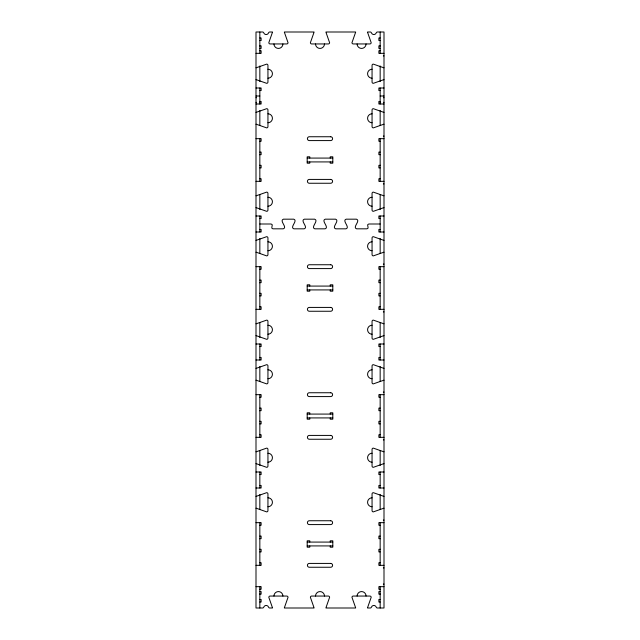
<?xml version="1.0" encoding="UTF-8"?>
<svg xmlns="http://www.w3.org/2000/svg" width="640" height="640" viewBox="0 0 640 640"><rect width="100%" height="100%" fill="white"/><g stroke="black" fill="none" stroke-linecap="round" stroke-linejoin="round"><path stroke-width="0.96" d="M259.84 37.976L261.12 37.976L261.12 40.536L259.416 40.536M380.16 37.976L378.88 37.976L378.88 40.536L380.584 40.536M259.416 45.864L261.12 45.864L261.12 48.424L259.84 48.424M380.584 45.864L378.88 45.864L378.88 48.424L380.16 48.424M259.84 50.776L261.12 50.776L261.12 53.336L256 53.336M380.16 50.776L378.88 50.776L378.88 53.336L384 53.336M383.36 55.896L384 55.896M256 88L261.12 88L261.12 90.56L259.84 90.56M384 88L378.88 88L378.88 90.56L380.16 90.56M256 96L259.84 96M380.16 96L384 96M256 97.72L256.48 97.72M383.52 97.72L384 97.72M259.84 101.44L261.12 101.44L261.12 104L256 104M380.16 101.44L378.88 101.44L378.88 104L384 104M256 102.352L256.48 102.352M259.36 102.352L259.84 102.352M380.16 102.352L380.64 102.352M383.52 102.352L384 102.352M383.36 136.104L384 136.104M256 138.664L261.12 138.664L261.12 141.224L259.84 141.224M384 138.664L378.88 138.664L378.88 141.224L380.16 141.224M259.84 152.104L261.12 152.104L261.12 154.664L259.416 154.664M380.16 152.104L378.88 152.104L378.88 154.664L380.584 154.664M307.2 158.08L332.8 158.08M307.2 161.92L332.8 161.92M259.416 165.336L261.12 165.336L261.12 167.896L259.84 167.896M380.584 165.336L378.88 165.336L378.88 167.896L380.16 167.896M259.84 178.776L261.12 178.776L261.12 181.336L256 181.336M380.16 178.776L378.88 178.776L378.88 181.336L384 181.336M383.36 183.896L384 183.896M256 216L261.12 216L261.12 218.56L259.84 218.56M384 216L378.88 216L378.88 218.56L380.16 218.56M259.84 224L271.072 224C274.152 224.384 269.88 228.448 272.96 228.824L283.304 228.824C287.808 227.352 278.912 220.648 283.416 219.176L293.76 219.176C298.264 220.648 289.368 227.352 293.864 228.824L304.216 228.824C308.712 227.352 299.816 220.648 304.32 219.176L314.664 219.176C319.168 220.648 310.272 227.352 314.776 228.824L325.12 228.824C329.624 227.352 320.728 220.648 325.224 219.176L335.576 219.176C340.072 220.648 331.176 227.352 335.68 228.824L346.024 228.824C350.528 227.352 341.632 220.648 346.136 219.176L356.48 219.176C360.984 220.648 352.088 227.352 356.584 228.824L366.936 228.824C370.016 228.448 365.744 224.384 368.824 224L380.16 224M259.84 229.44L261.12 229.44L261.12 232L256 232M380.16 229.44L378.88 229.44L378.88 232L384 232M383.36 264.104L384 264.104M256 266.664L261.12 266.664L261.12 269.224L259.84 269.224M384 266.664L378.88 266.664L378.88 269.224L380.16 269.224M259.84 280.104L261.12 280.104L261.12 282.664L259.416 282.664M380.16 280.104L378.88 280.104L378.88 282.664L380.584 282.664M307.2 286.08L332.8 286.08M307.2 289.92L332.8 289.92M259.416 293.336L261.12 293.336L261.12 295.896L259.84 295.896M380.584 293.336L378.88 293.336L378.88 295.896L380.16 295.896M259.84 306.776L261.12 306.776L261.12 309.336L256 309.336M380.16 306.776L378.88 306.776L378.88 309.336L384 309.336M383.36 311.896L384 311.896M256 344L261.12 344L261.12 346.56L259.84 346.56M384 344L378.88 344L378.88 346.56L380.16 346.56M259.84 357.44L261.12 357.44L261.12 360L256 360M380.16 357.44L378.88 357.44L378.88 360L384 360M383.36 392.104L384 392.104M256 394.664L261.12 394.664L261.12 397.224L259.84 397.224M384 394.664L378.88 394.664L378.88 397.224L380.16 397.224M259.84 408.104L261.12 408.104L261.12 410.664L259.416 410.664M380.16 408.104L378.88 408.104L378.88 410.664L380.584 410.664M307.2 414.08L332.8 414.08M307.2 417.92L332.8 417.92M259.416 421.336L261.12 421.336L261.12 423.896L259.84 423.896M380.584 421.336L378.88 421.336L378.88 423.896L380.16 423.896M259.84 434.776L261.12 434.776L261.12 437.336L256 437.336M380.16 434.776L378.88 434.776L378.88 437.336L384 437.336M383.36 439.896L384 439.896M256 472L261.12 472L261.12 474.56L259.84 474.56M384 472L378.88 472L378.88 474.56L380.16 474.56M259.84 485.44L261.12 485.44L261.12 488L256 488M380.16 485.44L378.88 485.44L378.88 488L384 488M383.36 520.104L384 520.104M256 522.664L261.12 522.664L261.12 525.224L259.84 525.224M384 522.664L378.88 522.664L378.88 525.224L380.16 525.224M259.84 536.104L261.12 536.104L261.12 538.664L259.416 538.664M380.16 536.104L378.88 536.104L378.88 538.664L380.584 538.664M307.2 542.08L332.8 542.08M307.2 545.92L332.8 545.92M259.416 549.336L261.12 549.336L261.12 551.896L259.84 551.896M380.584 549.336L378.88 549.336L378.88 551.896L380.16 551.896M259.84 562.776L261.12 562.776L261.12 565.336L256 565.336M380.16 562.776L378.88 562.776L378.88 565.336L384 565.336M383.36 567.896L384 567.896M383.36 584.104L384 584.104M256 586.664L261.12 586.664L261.12 589.224L259.84 589.224M384 586.664L378.88 586.664L378.88 589.224L380.16 589.224M259.84 591.576L261.12 591.576L261.12 594.136L259.416 594.136M380.16 591.576L378.88 591.576L378.88 594.136L380.584 594.136M259.416 599.464L261.12 599.464L261.12 602.024L259.84 602.024M380.584 599.464L378.88 599.464L378.88 602.024L380.16 602.024M380.16 32L380.16 53.336M380.16 65.952L380.16 81.544M380.16 88L380.16 104M380.16 110.496L380.16 125.272M380.16 138.664L380.16 181.336M380.16 194.728L380.16 209.504M380.16 216L380.16 232M380.16 238.496L380.16 253.272M380.16 266.664L380.16 309.336M380.16 322.728L380.16 337.504M380.16 344L380.16 360M380.16 366.496L380.16 381.272M380.16 394.664L380.16 437.336M380.16 450.728L380.16 465.504M380.16 472L380.16 488M380.16 494.496L380.16 509.272M380.16 522.664L380.16 565.336M380.16 586.664L380.16 608M330.24 158.08L330.24 156.8L332.8 156.8L332.8 163.2L330.24 163.2L330.24 161.92M330.24 286.08L330.24 284.8L332.8 284.8L332.8 291.2L330.24 291.2L330.24 289.92M330.24 414.08L330.24 412.8L332.8 412.8L332.8 419.2L330.24 419.2L330.24 417.92M330.24 542.08L330.24 540.8L332.8 540.8L332.8 547.2L330.24 547.2L330.24 545.92M309.76 158.08L309.76 156.8L307.2 156.8L307.2 163.2L309.76 163.2L309.76 161.92M309.76 286.08L309.76 284.8L307.2 284.8L307.2 291.2L309.76 291.2L309.76 289.92M309.76 414.08L309.76 412.8L307.2 412.8L307.2 419.2L309.76 419.2L309.76 417.92M309.76 542.08L309.76 540.8L307.2 540.8L307.2 547.2L309.76 547.2L309.76 545.92M259.84 32L259.84 53.336M259.84 65.952L259.84 81.544M259.84 88L259.84 104M259.84 110.496L259.84 125.272M259.84 138.664L259.84 181.336M259.84 194.728L259.84 209.504M259.84 216L259.84 232M259.84 238.496L259.84 253.272M259.84 266.664L259.84 309.336M259.84 322.728L259.84 337.504M259.84 344L259.84 360M259.84 366.496L259.84 381.272M259.84 394.664L259.84 437.336M259.84 450.728L259.84 465.504M259.84 472L259.84 488M259.84 494.496L259.84 509.272M259.84 522.664L259.84 565.336M259.84 586.664L259.84 608M256 207.656A1.28 1.28 0 0 1 256.368 207.712L266.664 211.32A1.28 1.28 0 0 0 267.944 210.04L267.944 193.4A1.28 1.28 0 0 0 266.664 192.12L256.368 195.72A1.28 1.28 0 0 1 256 195.776M267.944 197.24A4.48 4.48 0 0 1 272.424 201.72A4.48 4.48 0 0 1 267.944 206.2M384 195.776A1.28 1.28 0 0 1 383.632 195.72L373.336 192.12A1.28 1.28 0 0 0 372.056 193.4L372.056 210.04A1.28 1.28 0 0 0 373.336 211.32L383.632 207.712A1.28 1.28 0 0 1 384 207.656M372.056 206.2A4.48 4.48 0 0 1 367.576 201.72A4.48 4.48 0 0 1 372.056 197.24M282.904 43.944A4.48 4.48 0 0 1 278.424 48.424A4.48 4.48 0 0 1 273.944 43.944M324.48 43.944A4.48 4.48 0 0 1 320 48.424A4.48 4.48 0 0 1 315.52 43.944M366.056 43.944A4.48 4.48 0 0 1 361.576 48.424A4.48 4.48 0 0 1 357.096 43.944M384 124.224A1.28 1.28 0 0 0 383.632 124.28L373.336 127.88A1.28 1.28 0 0 1 372.056 126.6L372.056 109.96A1.28 1.28 0 0 1 373.336 108.68L383.632 112.288A1.28 1.28 0 0 0 384 112.344M372.056 122.76A4.48 4.48 0 0 1 367.576 118.28A4.48 4.48 0 0 1 372.056 113.8M384 79.656A1.28 1.28 0 0 0 383.632 79.712L373.336 83.32A1.28 1.28 0 0 1 372.056 82.04L372.056 65.4A1.28 1.28 0 0 1 373.336 64.12L383.632 67.72A1.28 1.28 0 0 0 384 67.776M372.056 78.2A4.48 4.48 0 0 1 367.576 73.72A4.48 4.48 0 0 1 372.056 69.24M256 67.776A1.28 1.28 0 0 0 256.368 67.72L266.664 64.12A1.28 1.28 0 0 1 267.944 65.4L267.944 82.04A1.28 1.28 0 0 1 266.664 83.32L256.368 79.712A1.28 1.28 0 0 0 256 79.656M256 112.344A1.28 1.28 0 0 0 256.368 112.288L266.664 108.68A1.28 1.28 0 0 1 267.944 109.96L267.944 126.6A1.28 1.28 0 0 1 266.664 127.88L256.368 124.28A1.28 1.28 0 0 0 256 124.224M267.944 69.24A4.48 4.48 0 0 1 272.424 73.72A4.48 4.48 0 0 1 267.944 78.2M267.944 113.8A4.48 4.48 0 0 1 272.424 118.28A4.48 4.48 0 0 1 267.944 122.76M384 240.344A1.28 1.28 0 0 1 383.632 240.288L373.336 236.68A1.28 1.28 0 0 0 372.056 237.96L372.056 254.6A1.28 1.28 0 0 0 373.336 255.88L383.632 252.28A1.28 1.28 0 0 1 384 252.224M256 252.224A1.28 1.28 0 0 1 256.368 252.28L266.664 255.88A1.28 1.28 0 0 0 267.944 254.6L267.944 237.96A1.28 1.28 0 0 0 266.664 236.68L256.368 240.288A1.28 1.28 0 0 1 256 240.344M267.944 241.8A4.48 4.48 0 0 1 272.424 246.28A4.48 4.48 0 0 1 267.944 250.76M372.056 250.76A4.48 4.48 0 0 1 367.576 246.28A4.48 4.48 0 0 1 372.056 241.8M384 380.224A1.28 1.28 0 0 0 383.632 380.28L373.336 383.88A1.28 1.28 0 0 1 372.056 382.6L372.056 365.96A1.28 1.28 0 0 1 373.336 364.68L383.632 368.288A1.28 1.28 0 0 0 384 368.344M372.056 378.76A4.48 4.48 0 0 1 367.576 374.28A4.48 4.48 0 0 1 372.056 369.8M384 335.656A1.28 1.28 0 0 0 383.632 335.712L373.336 339.32A1.28 1.28 0 0 1 372.056 338.04L372.056 321.4A1.28 1.28 0 0 1 373.336 320.12L383.632 323.72A1.28 1.28 0 0 0 384 323.776M372.056 334.2A4.48 4.48 0 0 1 367.576 329.72A4.48 4.48 0 0 1 372.056 325.24M256 323.776A1.28 1.28 0 0 0 256.368 323.72L266.664 320.12A1.28 1.28 0 0 1 267.944 321.4L267.944 338.04A1.28 1.28 0 0 1 266.664 339.32L256.368 335.712A1.28 1.28 0 0 0 256 335.656M256 368.344A1.28 1.28 0 0 0 256.368 368.288L266.664 364.68A1.28 1.28 0 0 1 267.944 365.96L267.944 382.6A1.28 1.28 0 0 1 266.664 383.88L256.368 380.28A1.28 1.28 0 0 0 256 380.224M267.944 325.24A4.48 4.48 0 0 1 272.424 329.72A4.48 4.48 0 0 1 267.944 334.2M267.944 369.8A4.48 4.48 0 0 1 272.424 374.28A4.48 4.48 0 0 1 267.944 378.76M384 508.224A1.28 1.28 0 0 0 383.632 508.28L373.336 511.88A1.28 1.28 0 0 1 372.056 510.6L372.056 493.96A1.28 1.28 0 0 1 373.336 492.68L383.632 496.288A1.28 1.28 0 0 0 384 496.344M372.056 506.76A4.48 4.48 0 0 1 367.576 502.28A4.48 4.48 0 0 1 372.056 497.8M384 463.656A1.28 1.28 0 0 0 383.632 463.712L373.336 467.32A1.28 1.28 0 0 1 372.056 466.04L372.056 449.4A1.28 1.28 0 0 1 373.336 448.12L383.632 451.72A1.28 1.28 0 0 0 384 451.776M372.056 462.2A4.48 4.48 0 0 1 367.576 457.72A4.48 4.48 0 0 1 372.056 453.24M256 451.776A1.28 1.28 0 0 0 256.368 451.72L266.664 448.12A1.28 1.28 0 0 1 267.944 449.4L267.944 466.04A1.28 1.28 0 0 1 266.664 467.32L256.368 463.712A1.28 1.28 0 0 0 256 463.656M256 496.344A1.28 1.28 0 0 0 256.368 496.288L266.664 492.68A1.28 1.28 0 0 1 267.944 493.96L267.944 510.6A1.28 1.28 0 0 1 266.664 511.88L256.368 508.28A1.28 1.28 0 0 0 256 508.224M267.944 453.24A4.48 4.48 0 0 1 272.424 457.72A4.48 4.48 0 0 1 267.944 462.2M267.944 497.8A4.48 4.48 0 0 1 272.424 502.28A4.48 4.48 0 0 1 267.944 506.76M273.944 596.056A4.48 4.48 0 0 1 278.424 591.576A4.48 4.48 0 0 1 282.904 596.056M315.52 596.056A4.48 4.48 0 0 1 320 591.576A4.48 4.48 0 0 1 324.48 596.056M357.096 596.056A4.48 4.48 0 0 1 361.576 591.576A4.48 4.48 0 0 1 366.056 596.056M272.424 32.368L268.824 42.664A1.28 1.28 0 0 0 270.104 43.944L286.744 43.944A1.28 1.28 0 0 0 288.024 42.664L284.416 32.368A1.28 1.28 0 0 1 284.36 32L314.056 32A1.28 1.28 0 0 1 314.008 32.368L310.4 42.664A1.28 1.28 0 0 0 311.68 43.944L328.32 43.944A1.28 1.28 0 0 0 329.6 42.664L325.992 32.368A1.28 1.28 0 0 1 325.944 32L355.64 32A1.28 1.28 0 0 1 355.584 32.368L351.976 42.664A1.28 1.28 0 0 0 353.256 43.944L369.896 43.944A1.28 1.28 0 0 0 371.176 42.664L367.576 32.368A1.28 1.28 0 0 1 367.52 32L370.216 32A1.28 1.28 0 0 1 371.424 32.856A2.56 2.56 0 0 0 376.256 32.856A1.28 1.28 0 0 1 377.464 32L384 32L384 608L377.464 608A1.28 1.28 0 0 1 376.256 607.144A2.56 2.56 0 0 0 371.424 607.144A1.28 1.28 0 0 1 370.216 608L367.52 608A1.28 1.28 0 0 1 367.576 607.632L371.176 597.336A1.28 1.28 0 0 0 369.896 596.056L353.256 596.056A1.28 1.28 0 0 0 351.976 597.336L355.584 607.632A1.28 1.28 0 0 1 355.64 608L325.944 608A1.28 1.28 0 0 1 325.992 607.632L329.6 597.336A1.28 1.28 0 0 0 328.32 596.056L311.68 596.056A1.28 1.28 0 0 0 310.4 597.336L314.008 607.632A1.28 1.28 0 0 1 314.056 608L284.36 608A1.28 1.28 0 0 1 284.416 607.632L288.024 597.336A1.28 1.28 0 0 0 286.744 596.056L270.104 596.056A1.28 1.28 0 0 0 268.824 597.336L272.424 607.632A1.28 1.28 0 0 1 272.48 608L269.784 608A1.28 1.28 0 0 1 268.576 607.144A2.56 2.56 0 0 0 263.744 607.144A1.28 1.28 0 0 1 262.536 608L256 608L256 32L262.536 32A1.28 1.28 0 0 1 263.744 32.856A2.56 2.56 0 0 0 268.576 32.856A1.28 1.28 0 0 1 269.784 32L272.48 32A1.28 1.28 0 0 1 272.424 32.368M330.664 136.744L309.336 136.744A1.92 1.92 0 0 0 307.416 138.664A1.92 1.92 0 0 0 309.336 140.584L330.664 140.584A1.92 1.92 0 0 0 332.584 138.664A1.92 1.92 0 0 0 330.664 136.744M330.664 179.416L309.336 179.416A1.92 1.92 0 0 0 307.416 181.336A1.92 1.92 0 0 0 309.336 183.256L330.664 183.256A1.92 1.92 0 0 0 332.584 181.336A1.92 1.92 0 0 0 330.664 179.416M330.664 264.744L309.336 264.744A1.92 1.92 0 0 0 307.416 266.664A1.92 1.92 0 0 0 309.336 268.584L330.664 268.584A1.92 1.92 0 0 0 332.584 266.664A1.92 1.92 0 0 0 330.664 264.744M330.664 307.416L309.336 307.416A1.92 1.92 0 0 0 307.416 309.336A1.92 1.92 0 0 0 309.336 311.256L330.664 311.256A1.92 1.92 0 0 0 332.584 309.336A1.92 1.92 0 0 0 330.664 307.416M330.664 392.744L309.336 392.744A1.92 1.92 0 0 0 307.416 394.664A1.92 1.92 0 0 0 309.336 396.584L330.664 396.584A1.92 1.92 0 0 0 332.584 394.664A1.92 1.92 0 0 0 330.664 392.744M330.664 435.416L309.336 435.416A1.92 1.92 0 0 0 307.416 437.336A1.92 1.92 0 0 0 309.336 439.256L330.664 439.256A1.92 1.92 0 0 0 332.584 437.336A1.92 1.92 0 0 0 330.664 435.416M330.664 520.744L309.336 520.744A1.92 1.92 0 0 0 307.416 522.664A1.92 1.92 0 0 0 309.336 524.584L330.664 524.584A1.92 1.92 0 0 0 332.584 522.664A1.92 1.92 0 0 0 330.664 520.744M330.664 563.416L309.336 563.416A1.92 1.92 0 0 0 307.416 565.336A1.92 1.92 0 0 0 309.336 567.256L330.664 567.256A1.92 1.92 0 0 0 332.584 565.336A1.92 1.92 0 0 0 330.664 563.416"/></g></svg>
